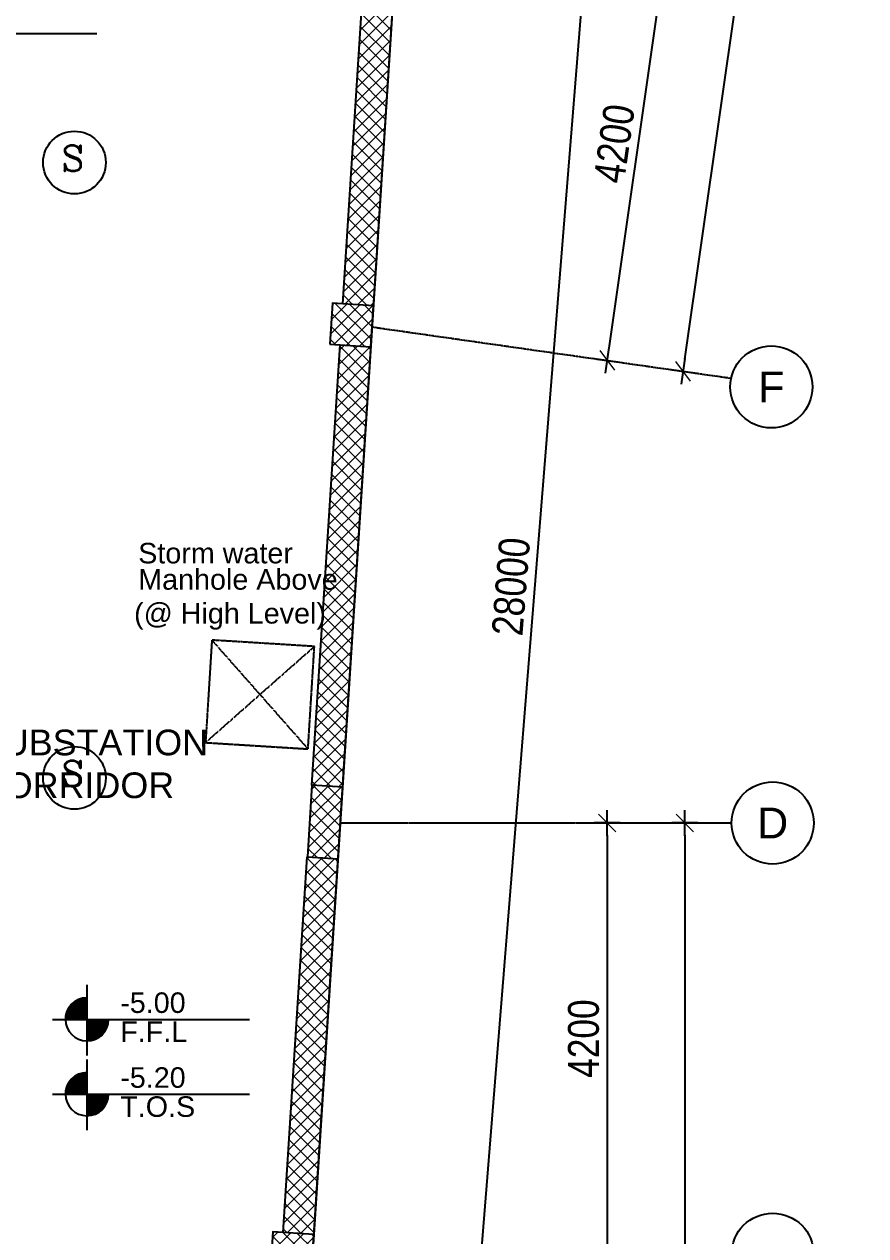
# Model space of a CAD drawing. Header units: inches. Extents: x 1217570 to 1674444, y 326920 to 480291.
# Drawn here: x 1562038 to 1570229, y 347090 to 358889 of the extents above; entities that cross this region are included whole.
import ezdxf
from ezdxf.enums import TextEntityAlignment as Align

# ---------------------------------------------------------------- set-up
doc = ezdxf.new("R2010")
doc.units = ezdxf.units.IN
doc.header["$MEASUREMENT"] = 0
for name, pattern in [('CENTER', [50.8, 31.75, -6.35, 6.35, -6.35]), ('DOT2', [3.175, 0, -3.175]), ('HIDDEN', [9.525, 6.35, -3.175])]:
    doc.linetypes.add(name, pattern=pattern)
for name, color, linetype in [('01- Low voltage', 7, 'Continuous'), ('Axis', 9, 'CENTER'), ('dim-axis', 254, 'Continuous'), ('FA', 31, 'Continuous'), ('FFNEW', 252, 'Continuous'), ('S-COL', 210, 'Continuous'), ('S-WALL', 1, 'Continuous'), ('SHAFT', 7, 'Continuous'), ('TAXT', 3, 'Continuous'), ('TE-TX', 2, 'Continuous'), ('TEXT', 181, 'Continuous')]:
    doc.layers.add(name, color=color, linetype=linetype)
doc.layers.add('A-HATCH CONCRETE', color=254, linetype='Continuous', lineweight=5)
doc.styles.add('ARIAL', font='ARIALN.TTF')
doc.styles.add('romance', font='romanc.shx')
doc.styles.add('style1', font='arial.ttf')
doc.dimstyles.new('DIM-100', dxfattribs={"dimscale": 150, "dimtxt": 2, "dimasz": 1, "dimexe": 0.75, "dimexo": 1, "dimgap": 0.5, "dimtad": 1, "dimdec": 0, "dimzin": 11, "dimdsep": 46, "dimtxsty": 'ARIAL', "dimblk": 'R', "dimcen": 2.5, "dimdle": 1, "dimclrd": 256, "dimclre": 256, "dimclrt": 256, "dimazin": 0, "dimtfac": 1, "dimtdec": 0, "dimtix": 1, "dimtmove": 2, "dimatfit": 3, "dimldrblk": 'R', "dimtolj": 1, "dimtzin": 3, "dimlwd": -1, "dimlwe": 13, "dimarcsym": 0})

# ---------------------------------------------------------------- blocks, each defined once
blk = doc.blocks.new('R')
for p, q in [((0, -1.05), (0, 1.05)), ((-1.05, 0), (1.05, 0))]:
    blk.add_line(p, q)
at = {"color": 4, "lineweight": 13}
blk.add_line((-0.707, -0.707), (0.707, 0.707), dxfattribs=at)
blk = doc.blocks.new('*D153')
at = {"layer": 'Defpoints', "color": 0, "transparency": 16777216}
for p in [(1471950, 582671), (1471356, 578514), (1471356, 578514)]:
    blk.add_point(p, dxfattribs=at)
at = {"layer": 'dim-axis', "color": 251, "linetype": 'DOT2', "lineweight": 13, "transparency": 16777216}
for p, q in [((1472098, 582650), (1472061, 582656)), ((1471505, 578492), (1471468, 578498))]:
    blk.add_line(p, q, dxfattribs=at)
at = {"layer": 'dim-axis', "color": 251, "transparency": 16777216}
blk.add_line((1471933, 582553), (1471373, 578632), dxfattribs=at)
at = {"layer": 'dim-axis', "color": 251, "transparency": 16777216, "xscale": 120, "yscale": 120, "zscale": 120}
for p, rotation in [((1471950, 582671), 81.87732904779527), ((1471356, 578514), 261.8773290477953)]:
    blk.add_blockref('R', p, dxfattribs=dict(at, rotation=rotation))
at = {"layer": 'dim-axis', "color": 251, "transparency": 16777216, "insert": (1471427, 580625), "char_height": 300, "attachment_point": 5, "rotation": 81.8773, "style": 'ARIAL'}
blk.add_mtext('\\A1;4200', dxfattribs=at)
blk = doc.blocks.new('*D157')
at = {"layer": 'Defpoints', "color": 0, "transparency": 16777216}
for p in [(1473731, 589875), (1472094, 578408), (1472094, 578408)]:
    blk.add_point(p, dxfattribs=at)
at = {"layer": 'dim-axis', "color": 251, "linetype": 'DOT2', "lineweight": 13, "transparency": 16777216}
for p, q in [((1473582, 589896), (1473620, 589891)), ((1471946, 578429), (1471983, 578424))]:
    blk.add_line(p, q, dxfattribs=at)
at = {"layer": 'dim-axis', "color": 251, "transparency": 16777216}
blk.add_line((1473714, 589756), (1472111, 578527), dxfattribs=at)
at = {"layer": 'dim-axis', "color": 251, "transparency": 16777216, "xscale": 120, "yscale": 120, "zscale": 120}
for p, rotation in [((1473731, 589875), 81.87726641554076), ((1472094, 578408), 261.8772664155408)]:
    blk.add_blockref('R', p, dxfattribs=dict(at, rotation=rotation))
at = {"layer": 'dim-axis', "color": 251, "transparency": 16777216, "insert": (1472687, 584174), "char_height": 300, "attachment_point": 5, "rotation": 81.8773, "style": 'ARIAL'}
blk.add_mtext('\\A1;11583', dxfattribs=at)
blk = doc.blocks.new('*D158')
at = {"layer": 'Defpoints', "color": 0, "transparency": 16777216}
for p in [(1472112, 574009), (1472112, 562459), (1472112, 562459)]:
    blk.add_point(p, dxfattribs=at)
at = {"layer": 'dim-axis', "color": 251, "linetype": 'DOT2', "lineweight": 13, "transparency": 16777216}
for p, q in [((1471962, 574009), (1472000, 574009)), ((1471962, 562459), (1472000, 562459))]:
    blk.add_line(p, q, dxfattribs=at)
at = {"layer": 'dim-axis', "color": 251, "transparency": 16777216}
blk.add_line((1472112, 573889), (1472112, 562579), dxfattribs=at)
at = {"layer": 'dim-axis', "color": 251, "transparency": 16777216, "xscale": 120, "yscale": 120, "zscale": 120}
for p, rotation in [((1472112, 574009), 90), ((1472112, 562459), 270)]:
    blk.add_blockref('R', p, dxfattribs=dict(at, rotation=rotation))
at = {"layer": 'dim-axis', "color": 251, "transparency": 16777216, "insert": (1471884, 568234), "char_height": 300, "attachment_point": 5, "rotation": 90, "style": 'ARIAL'}
blk.add_mtext('\\A1;11550', dxfattribs=at)
blk = doc.blocks.new('*D183')
at = {"layer": 'Defpoints', "color": 0, "transparency": 16777216}
for p in [(1470260, 590369), (1468019, 562459), (1469530, 562337)]:
    blk.add_point(p, dxfattribs=at)
at = {"layer": 'dim-axis', "color": 251, "linetype": 'DOT2', "lineweight": 13, "transparency": 16777216}
for p, q in [((1470409, 590357), (1471882, 590239)), ((1468169, 562447), (1469642, 562328))]:
    blk.add_line(p, q, dxfattribs=at)
at = {"layer": 'dim-axis', "color": 251, "transparency": 16777216}
blk.add_line((1471760, 590128), (1469539, 562457), dxfattribs=at)
at = {"layer": 'dim-axis', "color": 251, "transparency": 16777216, "xscale": 120, "yscale": 120, "zscale": 120}
for p, rotation in [((1471770, 590248), 85.410651128382), ((1469530, 562337), 265.410651128382)]:
    blk.add_blockref('R', p, dxfattribs=dict(at, rotation=rotation))
at = {"layer": 'dim-axis', "color": 251, "transparency": 16777216, "insert": (1470422, 576311), "char_height": 300, "attachment_point": 5, "rotation": 85.4107, "style": 'ARIAL'}
blk.add_mtext('\\A1;28000', dxfattribs=at)
blk = doc.blocks.new('*D174')
at = {"layer": 'Defpoints', "color": 0, "transparency": 16777216}
for p in [(1470645, 574009), (1470645, 569809), (1471356, 569809)]:
    blk.add_point(p, dxfattribs=at)
at = {"layer": 'dim-axis', "color": 251, "linetype": 'DOT2', "lineweight": 13, "transparency": 16777216}
for p, q in [((1470795, 574009), (1471469, 574009)), ((1470795, 569809), (1471469, 569809))]:
    blk.add_line(p, q, dxfattribs=at)
at = {"layer": 'dim-axis', "color": 251, "transparency": 16777216}
blk.add_line((1471356, 573889), (1471356, 569929), dxfattribs=at)
at = {"layer": 'dim-axis', "color": 251, "transparency": 16777216, "xscale": 120, "yscale": 120, "zscale": 120}
for p, rotation in [((1471356, 574009), 90), ((1471356, 569809), 270)]:
    blk.add_blockref('R', p, dxfattribs=dict(at, rotation=rotation))
at = {"layer": 'dim-axis', "color": 251, "transparency": 16777216, "insert": (1471128, 571909), "char_height": 300, "attachment_point": 5, "rotation": 90, "style": 'ARIAL'}
blk.add_mtext('\\A1;4200', dxfattribs=at)
blk = doc.blocks.new('SDGTFHHD')
at = {"layer": 'A-HATCH CONCRETE'}
h = blk.add_hatch(dxfattribs=at)
h.set_pattern_fill('ANSI37', color=254, scale=750)
h.set_pattern_definition([(45, (1337613.7, 312754.93), (-66.29126, 66.29126), []), (135, (1337613.7, 312754.93), (-66.29126, -66.29126), [])])
h.paths.add_polyline_path([(1395571, 737449), (1395970, 737424), (1395995, 737823), (1395596, 737849)])
h = blk.add_hatch(dxfattribs=at)
h.set_pattern_fill('ANSI37', color=254, scale=750)
h.set_pattern_definition([(45, (1337614.36, 312749.915), (-66.29126, 66.29126), []), (135, (1337614.36, 312749.915), (-66.29126, -66.29126), [])])
h.paths.add_polyline_path([(1395352, 732457), (1395651, 732438), (1395696, 733136), (1395396, 733155)])
h = blk.add_hatch(dxfattribs=at)
h.set_pattern_fill('ANSI37', color=254, scale=750)
h.set_pattern_definition([(45, (1337613.11, 312741.95), (-66.29126, 66.29126), []), (135, (1337613.11, 312741.95), (-66.29126, -66.29126), [])])
h.paths.add_polyline_path([(1394991, 728405), (1395390, 728379), (1395416, 728779), (1395016, 728804)])
at = {"layer": 'TEXT', "ltscale": 0.5}
h = blk.add_hatch(dxfattribs=at)
h.set_pattern_fill('ANSI31', color=254, scale=0.8)
h.set_pattern_definition([(45, (311214.02672, 141300.3709), (-0.070710678119, 0.070710678119), [])])
h.paths.add_polyline_path([(1393206, 731084, 0.414214), (1392996, 730874), (1393206, 730874)])
h.paths.add_polyline_path([(1393416, 730874), (1393206, 730874), (1393206, 730664, 0.414214)])
h = blk.add_hatch(dxfattribs=at)
h.set_pattern_fill('ANSI31', color=254, scale=0.8)
h.set_pattern_definition([(45, (311214.02672, 140571.9709), (-0.070710678119, 0.070710678119), [])])
h.paths.add_polyline_path([(1393206, 730356, 0.414214), (1392996, 730146), (1393206, 730146)])
h.paths.add_polyline_path([(1393416, 730146), (1393206, 730146), (1393206, 729936, 0.414214)])
at = {"layer": 'A-HATCH CONCRETE', "color": 254, "linetype": 'Continuous'}
for p, q in [((1395868, 740511), (1396188, 740832)), ((1396168, 740509), (1395886, 740791)), ((1395859, 740369), (1396179, 740690)), ((1396160, 740384), (1395878, 740667)), ((1395850, 740228), (1396170, 740548)), ((1396152, 740260), (1395870, 740542)), ((1395841, 740086), (1396161, 740407)), ((1396144, 740135), (1395862, 740417)), ((1396136, 740011), (1395854, 740293)), ((1395831, 739944), (1396152, 740265)), ((1396128, 739886), (1395846, 740168)), ((1395822, 739803), (1396143, 740123)), ((1396120, 739761), (1395838, 740044)), ((1395813, 739661), (1396134, 739982)), ((1395804, 739519), (1396125, 739840)), ((1396112, 739637), (1395830, 739919)), ((1395795, 739378), (1396116, 739698)), ((1396104, 739512), (1395822, 739794)), ((1396096, 739388), (1395814, 739670)), ((1395786, 739236), (1396107, 739557)), ((1396088, 739263), (1395806, 739545)), ((1395777, 739094), (1396098, 739415)), ((1396080, 739138), (1395798, 739421)), ((1395768, 738953), (1396089, 739273)), ((1396072, 739014), (1395790, 739296)), ((1395759, 738811), (1396080, 739132)), ((1396064, 738889), (1395782, 739171)), ((1395750, 738669), (1396071, 738990)), ((1396056, 738765), (1395774, 739047)), ((1396048, 738640), (1395766, 738922)), ((1395741, 738528), (1396062, 738849)), ((1396040, 738515), (1395758, 738798)), ((1395732, 738386), (1396053, 738707)), ((1396032, 738391), (1395750, 738673)), ((1395722, 738244), (1396044, 738565)), ((1396024, 738266), (1395742, 738548)), ((1395713, 738103), (1396034, 738424)), ((1396016, 738141), (1395734, 738424)), ((1395704, 737961), (1396025, 738282)), ((1396008, 738017), (1395726, 738299)), ((1396001, 737892), (1395718, 738175)), ((1395933, 737827), (1395710, 738050)), ((1395717, 737841), (1396016, 738140)), ((1395792, 737836), (1395702, 737926)), ((1395841, 737833), (1396007, 737999)), ((1395966, 737825), (1395998, 737857)), ((1395588, 737711), (1395589, 737713)), ((1395592, 737770), (1395591, 737771)), ((1395578, 737570), (1395579, 737571)), ((1395584, 737646), (1395583, 737646)), ((1395576, 737521), (1395575, 737522)), ((1395650, 737111), (1395963, 737424)), ((1395659, 737253), (1395839, 737432)), ((1395668, 737394), (1395714, 737440)), ((1395952, 737145), (1395670, 737427)), ((1395960, 737270), (1395795, 737435)), ((1395968, 737394), (1395936, 737426)), ((1395641, 736969), (1395961, 737290)), ((1395944, 737021), (1395662, 737303)), ((1395632, 736828), (1395952, 737148)), ((1395936, 736896), (1395654, 737178)), ((1395623, 736686), (1395943, 737007)), ((1395928, 736771), (1395646, 737053)), ((1395613, 736544), (1395934, 736865)), ((1395920, 736647), (1395638, 736929)), ((1395912, 736522), (1395630, 736804)), ((1395604, 736403), (1395925, 736723)), ((1395904, 736398), (1395622, 736680)), ((1395595, 736261), (1395916, 736582)), ((1395896, 736273), (1395614, 736555)), ((1395586, 736119), (1395907, 736440)), ((1395888, 736148), (1395606, 736430)), ((1395577, 735978), (1395898, 736298)), ((1395880, 736024), (1395598, 736306)), ((1395568, 735836), (1395889, 736157)), ((1395872, 735899), (1395590, 736181)), ((1395864, 735774), (1395582, 736057)), ((1395559, 735694), (1395880, 736015)), ((1395856, 735650), (1395574, 735932)), ((1395550, 735553), (1395871, 735873)), ((1395848, 735525), (1395566, 735807)), ((1395541, 735411), (1395862, 735732)), ((1395840, 735401), (1395558, 735683)), ((1395532, 735269), (1395853, 735590)), ((1395832, 735276), (1395550, 735558)), ((1395523, 735128), (1395844, 735448)), ((1395825, 735151), (1395542, 735434)), ((1395514, 734986), (1395834, 735307)), ((1395817, 735027), (1395534, 735309)), ((1395504, 734844), (1395825, 735165)), ((1395809, 734902), (1395526, 735184)), ((1395495, 734703), (1395816, 735023)), ((1395801, 734778), (1395518, 735060)), ((1395486, 734561), (1395807, 734882)), ((1395793, 734653), (1395510, 734935)), ((1395477, 734419), (1395798, 734740)), ((1395785, 734528), (1395502, 734811)), ((1395777, 734404), (1395494, 734686)), ((1395468, 734278), (1395789, 734599)), ((1395769, 734279), (1395486, 734561)), ((1395459, 734136), (1395780, 734457)), ((1395761, 734155), (1395478, 734437)), ((1395450, 733994), (1395771, 734315)), ((1395753, 734030), (1395470, 734312)), ((1395441, 733853), (1395762, 734174)), ((1395745, 733905), (1395462, 734188)), ((1395432, 733711), (1395753, 734032)), ((1395737, 733781), (1395454, 734063)), ((1395729, 733656), (1395446, 733939)), ((1395423, 733569), (1395744, 733890)), ((1395721, 733531), (1395438, 733814)), ((1395414, 733428), (1395735, 733749)), ((1395713, 733407), (1395430, 733689)), ((1395405, 733286), (1395726, 733607)), ((1395705, 733282), (1395422, 733565)), ((1395406, 733155), (1395717, 733465)), ((1395697, 733158), (1395414, 733440)), ((1395578, 733144), (1395406, 733316)), ((1395531, 733147), (1395708, 733324)), ((1395395, 733144), (1395396, 733145)), ((1395437, 733153), (1395398, 733191)), ((1395655, 733139), (1395699, 733182)), ((1395386, 733003), (1395387, 733003)), ((1395391, 733066), (1395390, 733066)), ((1395377, 732861), (1395378, 732861)), ((1395383, 732942), (1395382, 732942)), ((1395375, 732817), (1395375, 732817)), ((1395367, 732692), (1395367, 732693)), ((1395368, 732719), (1395369, 732720)), ((1395359, 732578), (1395359, 732578)), ((1395359, 732568), (1395359, 732568)), ((1395332, 732153), (1395619, 732440)), ((1395341, 732294), (1395494, 732448)), ((1395350, 732436), (1395370, 732456)), ((1395633, 732161), (1395351, 732443)), ((1395641, 732285), (1395478, 732449)), ((1395649, 732410), (1395619, 732440)), ((1395323, 732011), (1395644, 732332)), ((1395625, 732036), (1395343, 732319)), ((1395314, 731869), (1395635, 732190)), ((1395617, 731912), (1395335, 732194)), ((1395305, 731728), (1395626, 732049)), ((1395609, 731787), (1395327, 732070)), ((1395296, 731586), (1395617, 731907)), ((1395601, 731663), (1395319, 731945)), ((1395593, 731538), (1395311, 731820)), ((1395286, 731444), (1395608, 731765)), ((1395585, 731413), (1395303, 731696)), ((1395277, 731303), (1395599, 731624)), ((1395577, 731289), (1395295, 731571)), ((1395268, 731161), (1395590, 731482)), ((1395569, 731164), (1395287, 731447)), ((1395259, 731019), (1395580, 731340)), ((1395561, 731040), (1395279, 731322)), ((1395250, 730878), (1395571, 731199)), ((1395553, 730915), (1395271, 731197)), ((1395545, 730790), (1395263, 731073)), ((1395241, 730736), (1395562, 731057)), ((1395232, 730594), (1395553, 730915)), ((1395537, 730666), (1395255, 730948)), ((1395223, 730453), (1395544, 730774)), ((1395529, 730541), (1395247, 730824)), ((1395214, 730311), (1395535, 730632)), ((1395521, 730417), (1395239, 730699)), ((1395205, 730169), (1395526, 730490)), ((1395513, 730292), (1395231, 730574)), ((1395505, 730167), (1395223, 730450)), ((1395196, 730028), (1395517, 730349)), ((1395497, 730043), (1395215, 730325)), ((1395187, 729886), (1395508, 730207)), ((1395489, 729918), (1395207, 730201)), ((1395177, 729744), (1395499, 730065)), ((1395481, 729794), (1395199, 730076)), ((1395168, 729603), (1395490, 729924)), ((1395473, 729669), (1395191, 729952)), ((1395159, 729461), (1395481, 729782)), ((1395465, 729544), (1395183, 729827)), ((1395457, 729420), (1395175, 729702)), ((1395150, 729319), (1395471, 729640)), ((1395449, 729295), (1395167, 729578)), ((1395141, 729178), (1395462, 729499)), ((1395441, 729171), (1395159, 729453)), ((1395132, 729036), (1395453, 729357)), ((1395433, 729046), (1395151, 729329)), ((1395123, 728894), (1395444, 729215)), ((1395425, 728921), (1395143, 729204)), ((1395417, 728797), (1395135, 729079)), ((1395156, 728795), (1395435, 729074)), ((1395295, 728786), (1395127, 728955)), ((1395154, 728795), (1395119, 728830)), ((1395281, 728787), (1395426, 728932)), ((1395015, 728787), (1395016, 728787)), ((1395017, 728800), (1395016, 728800)), ((1395406, 728779), (1395417, 728790))]:
    blk.add_line(p, q, dxfattribs=at)
at = {"layer": 'S-COL', "color": 254, "linetype": 'ByBlock'}
blk.add_lwpolyline([(1395571, 737449), (1395970, 737424), (1395995, 737823), (1395596, 737849)], close=True, dxfattribs=at)
at = {"layer": 'S-COL', "color": 254}
for points in [[(1395352, 732457), (1395651, 732438), (1395696, 733136), (1395396, 733155)], [(1394991, 728405), (1395390, 728379), (1395416, 728779), (1395016, 728804)]]:
    blk.add_lwpolyline(points, close=True, dxfattribs=at)
at = {"layer": 'S-WALL', "color": 254}
for points in [[(1347098, 756262), (1347098, 756262), (1344803, 721237), (1394933, 721237), (1396724, 749180), (1382759, 751173)], [(1395697, 737842), (1395940, 741644)], [(1395396, 733155), (1395671, 737443)], [(1395117, 728798), (1395351, 732457)]]:
    blk.add_lwpolyline(points, dxfattribs=at)
at = {"layer": 'SHAFT', "color": 254, "linetype": 'HIDDEN', "ltscale": 0.5}
for p, q in [((1394360, 733570, 0), (1395420, 734506, 0)), ((1394422, 734568, 0), (1395358, 733508, 0))]:
    blk.add_line(p, q, dxfattribs=at)
at = {"layer": 'SHAFT', "color": 254, "linetype": 'HIDDEN', "ltscale": 0.5, "elevation": 0}
blk.add_lwpolyline([(1394422, 734568), (1394360, 733570), (1395358, 733508), (1395420, 734506)], close=True, dxfattribs=at)
at = {"layer": 'TEXT', "color": 254, "ltscale": 0.5}
for p, q in [((1393206, 731211), (1393206, 730524)), ((1392872, 730874), (1394789, 730874)), ((1393206, 730483), (1393206, 729795)), ((1392872, 730146), (1394789, 730146))]:
    blk.add_line(p, q, dxfattribs=at)
for centre in [(1393206, 730874), (1393206, 730146)]:
    blk.add_arc(centre, 210, 90, 0, dxfattribs=at)
at = {"layer": 'TAXT', "color": 254, "ltscale": 100, "style": 'style1'}
for s, p in [('Storm water', (1393705, 735315)), ('Manhole Above', (1393705, 735059)), ('(@ High Level)', (1393665, 734729))]:
    blk.add_text(s, height=200, dxfattribs=at).set_placement(p)
at = {"layer": 'TEXT', "color": 254, "ltscale": 0.5, "style": 'style1'}
for s, p in [('-5.00', (1393530, 730937)), ('F.F.L', (1393530, 730654)), ('-5.20', (1393530, 730208)), ('T.O.S', (1393530, 729925))]:
    blk.add_text(s, height=200, dxfattribs=at).set_placement(p)
at = {"layer": 'TEXT', "color": 254, "ltscale": 0.5, "insert": (1392154, 733696), "char_height": 250, "width": 5174.88, "attachment_point": 1, "style": 'style1'}
blk.add_mtext('SUBSTATION\\PCORRIDOR ', dxfattribs=at)
blk = doc.blocks.new('A$C1B1E2F85')
at = {"layer": 'FA', "color": 252}
for centre in [(42615, 15459), (42615, 9466)]:
    blk.add_ellipse(centre, major_axis=(216, 216), ratio=1, start_param=5.497787, end_param=11.780972, dxfattribs=at)
at = {"layer": 'FA', "color": 252, "style": 'romance'}
for p in [(42491, 15374), (42491, 9381)]:
    blk.add_text('S', height=251, dxfattribs=at).set_placement(p)
blk = doc.blocks.new('A$C6EA330D3')
at = {"layer": 'TE-TX', "color": 252}
blk.add_line((40609, 18839), (46094, 18839), dxfattribs=at)
blk = doc.blocks.new('SGSR')
at = {"layer": 'Axis', "color": 254, "ltscale": 0.5}
for p, q in [((1469069.5, 578839.9), (1472567.8, 578340.6)), ((1472567.8, 574008.6), (1468759.8, 574008.6))]:
    blk.add_line(p, q, dxfattribs=at)
at = {"layer": 'Axis', "color": 254, "linetype": 'Continuous'}
for centre in [(1472955, 578255.8), (1472967.8, 574008.6), (1472967.8, 569808.6)]:
    blk.add_circle(centre, 400, dxfattribs=at)
at = {"layer": 'S-WALL', "color": 254}
blk.add_lwpolyline([(1417889.2, 562458.6), (1468019.2, 562458.6), (1469810.8, 590401.2), (1420184.3, 597484.1)], close=True, dxfattribs=at)
at = {"layer": 'Axis', "color": 254, "linetype": 'Continuous', "style": 'style1'}
for s, p in [('F', (1472955, 578255.8)), ('D', (1472967.8, 574008.6))]:
    blk.add_text(s, height=300, dxfattribs=at).set_placement(p, align=Align.MIDDLE)
at = {"layer": 'dim-axis', "color": 254}
for p1, p2, distance, picture, middle in [((1470259.6, 590369.1), (1468019.2, 562458.6), 1515.3, '*D183', (1470422.4, 576310.8)), ((1473731, 589874.6), (1472094.4, 578408.2), 0, '*D157', (1472686.8, 584173.7)), ((1472112.4, 574008.6), (1472112.4, 562458.6), 0, '*D158', (1471884.3, 568233.6))]:
    dim = blk.add_aligned_dim(p1=p1, p2=p2, distance=distance, dimstyle='DIM-100', override={"dimasz": 0.8, "dimclrd": 251, "dimclre": 251, "dimclrt": 251}, dxfattribs=at)
    dim.commit()
    dim.dimension.update_dxf_attribs({"geometry": picture, "text_midpoint": middle})
for base, p1, p2, angle, picture, middle in [((1471356.1, 578513.6), (1471949.6, 582671.4), (1471356.1, 578513.6), 81.87733, '*D153', (1471427, 580624.7)), ((1471356.1, 569808.6), (1470645.2, 574008.6), (1470645.2, 569808.6), 90, '*D174', (1471128, 571908.6))]:
    dim = blk.add_linear_dim(base=base, p1=p1, p2=p2, angle=angle, dimstyle='DIM-100', override={"dimasz": 0.8, "dimclrd": 251, "dimclre": 251, "dimclrt": 251}, dxfattribs=at)
    dim.commit()
    dim.dimension.update_dxf_attribs({"geometry": picture, "text_midpoint": middle})

msp = doc.modelspace()

# ---------------------------------------------------------------- block references
at = {"layer": '01- Low voltage', "color": 252, "linetype": 'Continuous', "ltscale": 100}
for name, p in [('A$C1B1E2F85', (1519911, 342083)), ('A$C6EA330D3', (1516650, 339959))]:
    msp.add_blockref(name, p, dxfattribs=at)
at = {"layer": 'FFNEW', "color": 6, "linetype": 'Continuous'}
for name, p in [('SGSR', (96355, -222899)), ('SDGTFHHD', (169442, -381677))]:
    msp.add_blockref(name, p, dxfattribs=at)

doc.saveas('drawing.dxf')
